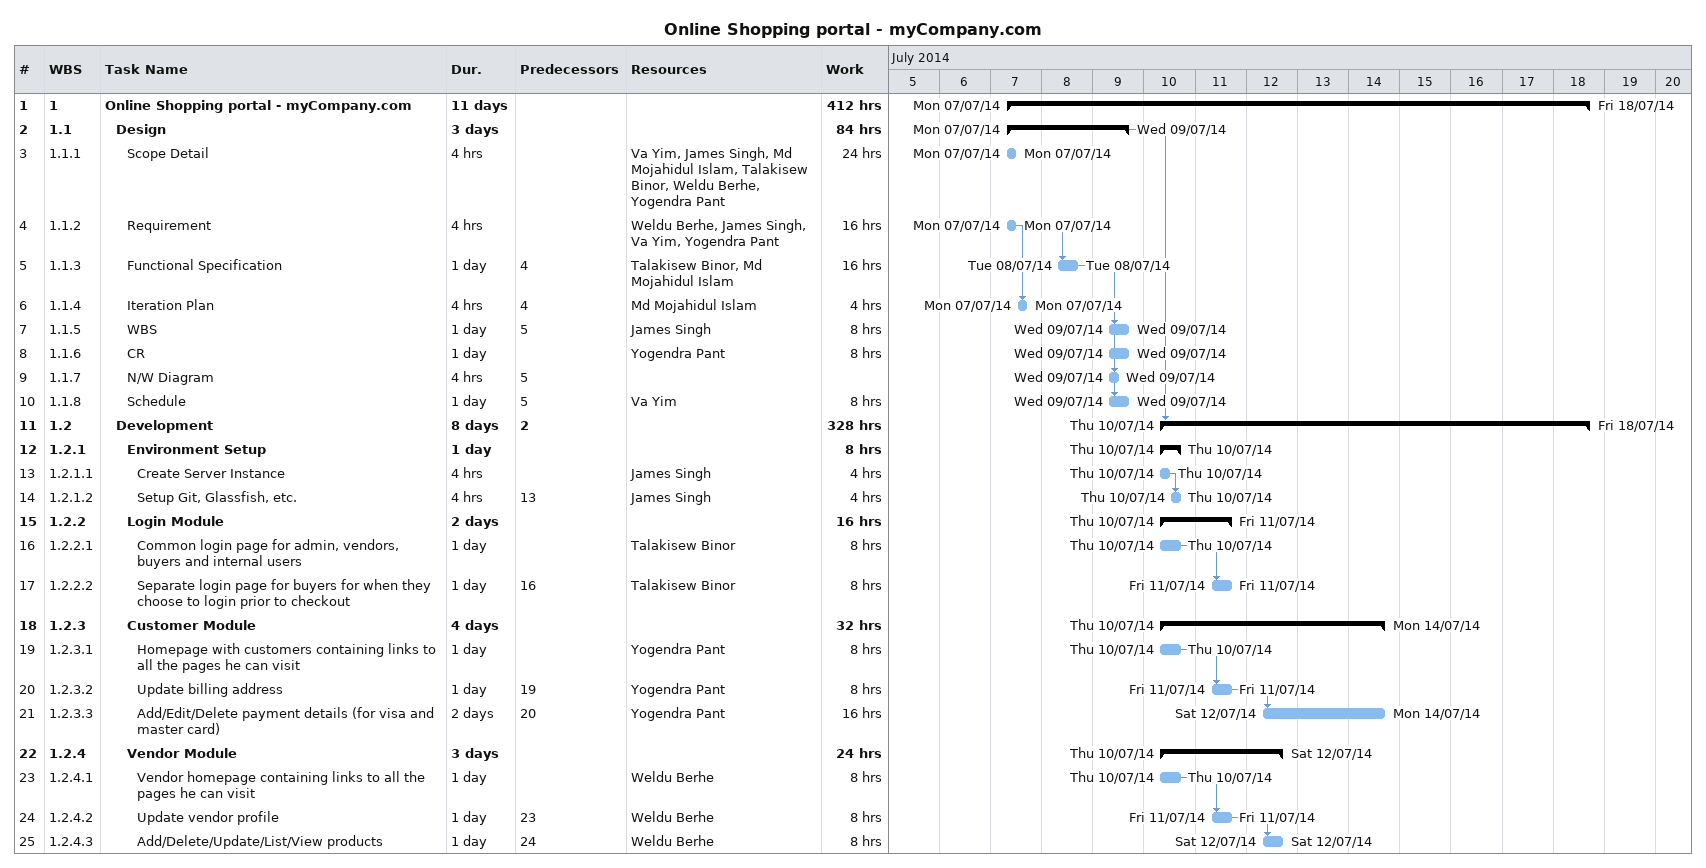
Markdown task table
Online Shopping portal - myCompany.com

| ID | WBS | Task | Duration | Start | Finish | Predecessors | Resources | Work (h) |
|---|---|---|---|---|---|---|---|---|
| 1 | 1 | **Online Shopping portal - myCompany.com** | 11d | 2014-07-07 | 2014-07-18 |  |  | 412 |
| 2 | 1.1 | **Design** | 3d | 2014-07-07 | 2014-07-09 |  |  | 84 |
| 3 | 1.1.1 | Scope Detail | 4h | 2014-07-07 | 2014-07-07 |  | Va Yim, James Singh, Md Mojahidul Islam, Talakisew Binor, Weldu Berhe, Yogendra Pant | 24 |
| 4 | 1.1.2 | Requirement | 4h | 2014-07-07 | 2014-07-07 |  | Weldu Berhe, James Singh, Va Yim, Yogendra Pant | 16 |
| 5 | 1.1.3 | Functional Specification | 1d | 2014-07-08 | 2014-07-08 | 4 | Talakisew Binor, Md Mojahidul Islam | 16 |
| 6 | 1.1.4 | Iteration Plan | 4h | 2014-07-07 | 2014-07-07 | 4 | Md Mojahidul Islam | 4 |
| 7 | 1.1.5 | WBS | 1d | 2014-07-09 | 2014-07-09 | 5 | James Singh | 8 |
| 8 | 1.1.6 | CR | 1d | 2014-07-09 | 2014-07-09 |  | Yogendra Pant | 8 |
| 9 | 1.1.7 | N/W Diagram | 4h | 2014-07-09 | 2014-07-09 | 5 |  |  |
| 10 | 1.1.8 | Schedule | 1d | 2014-07-09 | 2014-07-09 | 5 | Va Yim | 8 |
| 11 | 1.2 | **Development** | 8d | 2014-07-10 | 2014-07-18 | 2 |  | 328 |
| 12 | 1.2.1 | **Environment Setup** | 1d | 2014-07-10 | 2014-07-10 |  |  | 8 |
| 13 | 1.2.1.1 | Create Server Instance | 4h | 2014-07-10 | 2014-07-10 |  | James Singh | 4 |
| 14 | 1.2.1.2 | Setup Git, Glassfish, etc. | 4h | 2014-07-10 | 2014-07-10 | 13 | James Singh | 4 |
| 15 | 1.2.2 | **Login Module** | 2d | 2014-07-10 | 2014-07-11 |  |  | 16 |
| 16 | 1.2.2.1 | Common login page for admin, vendors, buyers and internal users | 1d | 2014-07-10 | 2014-07-10 |  | Talakisew Binor | 8 |
| 17 | 1.2.2.2 | Separate login page for buyers for when they choose to login prior to checkout | 1d | 2014-07-11 | 2014-07-11 | 16 | Talakisew Binor | 8 |
| 18 | 1.2.3 | **Customer Module** | 4d | 2014-07-10 | 2014-07-14 |  |  | 32 |
| 19 | 1.2.3.1 | Homepage with customers containing links to all the pages he can visit | 1d | 2014-07-10 | 2014-07-10 |  | Yogendra Pant | 8 |
| 20 | 1.2.3.2 | Update billing address | 1d | 2014-07-11 | 2014-07-11 | 19 | Yogendra Pant | 8 |
| 21 | 1.2.3.3 | Add/Edit/Delete payment details (for visa and master card) | 2d | 2014-07-12 | 2014-07-14 | 20 | Yogendra Pant | 16 |
| 22 | 1.2.4 | **Vendor Module** | 3d | 2014-07-10 | 2014-07-12 |  |  | 24 |
| 23 | 1.2.4.1 | Vendor homepage containing links to all the pages he can visit | 1d | 2014-07-10 | 2014-07-10 |  | Weldu Berhe | 8 |
| 24 | 1.2.4.2 | Update vendor profile | 1d | 2014-07-11 | 2014-07-11 | 23 | Weldu Berhe | 8 |
| 25 | 1.2.4.3 | Add/Delete/Update/List/View products | 1d | 2014-07-12 | 2014-07-12 | 24 | Weldu Berhe | 8 |
